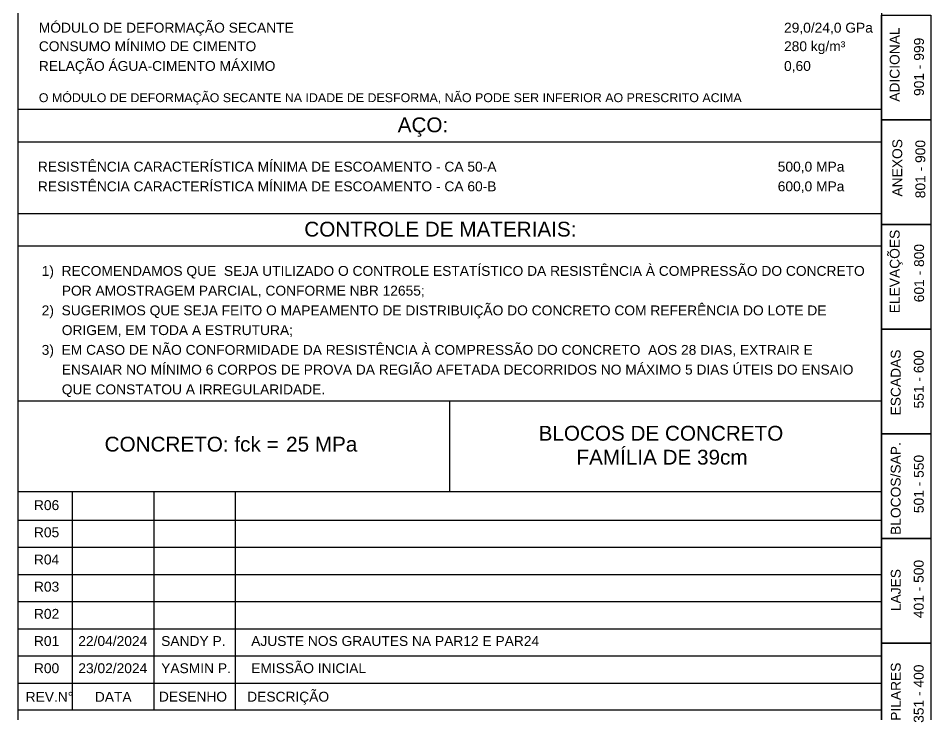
# Model space of a CAD drawing. Extents: x 0 to 119, y 0 to 84.
# Drawn here: x 100.4 to 118.9, y 13.4 to 27.51 of the extents above; entities that cross this region are included whole.
import ezdxf

# ---------------------------------------------------------------- set-up
doc = ezdxf.new("R2010")
doc.units = 0
doc.header["$MEASUREMENT"] = 0
for name, color, linetype in [('10', 252, 'CONTINUOUS'), ('15', 12, 'CONTINUOUS'), ('3', 7, 'CONTINUOUS'), ('40', 7, 'CONTINUOUS'), ('7', 232, 'CONTINUOUS')]:
    doc.layers.add(name, color=color, linetype=linetype)
doc.styles.add('TQS_ARIAL', font='arial.ttf')

msp = doc.modelspace()

# ---------------------------------------------------------------- linework, layer by layer
at = {"layer": '3', "color": 7, "linetype": 'Continuous'}
for p, q in [((100.4, 19.754458), (117.9, 19.754458)), ((109.15, 17.916969), (109.15, 19.754458))]:
    msp.add_line(p, q, dxfattribs=at)
at = {"layer": '40', "linetype": 'Continuous'}
for p, q in [((100.4, 0.999998), (100.4, 83.099999)), ((118.9, 27.573), (118.9, 25.452)), ((118.9, 27.573), (118.9, 25.452)), ((118.9, 27.573), (118.9, 25.452)), ((118.9, 27.573), (118.9, 25.452)), ((100.4, 25.665415), (117.9, 25.665415)), ((118.9, 25.452), (118.9, 23.331)), ((118.9, 25.452), (118.9, 23.331)), ((118.9, 25.452), (118.9, 23.331)), ((118.9, 25.452), (118.9, 23.331)), ((100.4, 25.006852), (117.9, 25.006852)), ((100.4, 23.552377), (117.9, 23.552377)), ((118.9, 23.331), (118.9, 21.21)), ((118.9, 23.331), (118.9, 21.21)), ((118.9, 23.331), (118.9, 21.21)), ((118.9, 23.331), (118.9, 21.21)), ((100.4, 22.893813), (117.9, 22.893813)), ((118.9, 21.21), (118.9, 19.089)), ((118.9, 21.21), (118.9, 19.089)), ((118.9, 21.21), (118.9, 19.089)), ((118.9, 21.21), (118.9, 19.089)), ((100.4, 19.754458), (117.9, 19.754458)), ((100.4, 19.754458), (117.9, 19.754458)), ((118.9, 19.089), (118.9, 16.968)), ((118.9, 19.089), (118.9, 16.968)), ((118.9, 19.089), (118.9, 16.968)), ((118.9, 19.089), (118.9, 16.968)), ((100.4, 17.916969), (117.9, 17.916969)), ((101.50119, 13.487208), (101.50119, 17.916969)), ((103.152976, 13.512208), (103.152976, 17.916969)), ((104.804762, 13.487208), (104.804762, 17.916969)), ((100.4, 17.341374), (117.9, 17.341374)), ((118.9, 16.968), (118.9, 14.847)), ((118.9, 16.968), (118.9, 14.847)), ((118.9, 16.968), (118.9, 14.847)), ((118.9, 16.968), (118.9, 14.847)), ((100.4, 16.790779), (117.9, 16.790779)), ((100.4, 16.240184), (117.9, 16.240184)), ((100.4, 15.689588), (117.9, 15.689588)), ((100.4, 15.138993), (117.9, 15.138993)), ((118.9, 14.847), (118.9, 12.726)), ((118.9, 14.847), (118.9, 12.726)), ((118.9, 14.847), (118.9, 12.726)), ((118.9, 14.847), (118.9, 12.726)), ((100.4, 14.588398), (117.9, 14.588398)), ((100.4, 14.037803), (117.9, 14.037803)), ((117.9, 13.48906), (100.4, 13.48906))]:
    msp.add_line(p, q, dxfattribs=at)
for points in [[(117.9, 25.452), (117.9, 27.573), (118.9, 27.573), (118.9, 25.452), (117.9, 25.452)], [(117.9, 23.331), (117.9, 25.452), (118.9, 25.452), (118.9, 23.331), (117.9, 23.331)], [(117.9, 21.21), (117.9, 23.331), (118.9, 23.331), (118.9, 21.21), (117.9, 21.21)], [(117.9, 19.089), (117.9, 21.21), (118.9, 21.21), (118.9, 19.089), (117.9, 19.089)], [(117.9, 16.968), (117.9, 19.089), (118.9, 19.089), (118.9, 16.968), (117.9, 16.968)], [(117.9, 14.847), (117.9, 16.968), (118.9, 16.968), (118.9, 14.847), (117.9, 14.847)], [(117.9, 12.726), (117.9, 14.847), (118.9, 14.847), (118.9, 12.726), (117.9, 12.726)]]:
    msp.add_lwpolyline(points, dxfattribs=at)
at = {"layer": '7', "color": 232, "linetype": 'Continuous'}
msp.add_line((117.9, 83.099998), (117.9, 0.999998), dxfattribs=at)

# ---------------------------------------------------------------- texts
at = {"layer": '10', "color": 252, "linetype": 'Continuous', "style": 'TQS_ARIAL'}
for s, p in [('ADICIONAL', (118.26762, 25.816461)), ('ANEXOS', (118.321179, 23.895326)), ('ELEVAÇÕES', (118.268895, 21.530112)), ('ESCADAS', (118.290014, 19.46047)), ('BLOCOS/SAP.', (118.290014, 17.03947)), ('LAJES', (118.290781, 15.494432)), ('PILARES', (118.290781, 13.273432))]:
    msp.add_text(s, height=0.2, rotation=90, dxfattribs=at).set_placement(p)
at = {"layer": '15', "color": 12, "linetype": 'Continuous', "style": 'TQS_ARIAL'}
for s, height, p in [('O MÓDULO DE DEFORMAÇÃO SECANTE NA IDADE DE DESFORMA, NÃO PODE SER INFERIOR AO PRESCRITO ACIMA', 0.18, (100.8173, 25.807825)), ('BLOCOS DE CONCRETO', 0.3, (110.950249, 18.949582)), ('CONCRETO: fck = ', 0.3, (102.150891, 18.72889)), ('25 MPa', 0.3, (105.830197, 18.72889)), ('FAMÍLIA DE 39cm', 0.3, (111.716934, 18.464781))]:
    msp.add_text(s, height=height, dxfattribs=at).set_placement(p)
at = {"layer": '3', "color": 7, "linetype": 'Continuous', "style": 'TQS_ARIAL'}
for s, p in [('R06', (100.718379, 17.54314)), ('R05', (100.718379, 16.992545)), ('R04', (100.718379, 16.44195)), ('R03', (100.718379, 15.891355)), ('R02', (100.718379, 15.340759)), ('R01', (100.718379, 14.790164)), ('22/04/2024', (101.617699, 14.790164)), ('SANDY P.', (103.297929, 14.790164)), ('AJUSTE NOS GRAUTES NA PAR12 E PAR24', (105.123141, 14.790164)), ('R00', (100.718379, 14.239569)), ('23/02/2024', (101.617699, 14.239569)), ('YASMIN P.', (103.297929, 14.239569)), ('EMISSÃO INICIAL', (105.123141, 14.239569))]:
    msp.add_text(s, height=0.2, dxfattribs=at).set_placement(p)
at = {"layer": '40', "linetype": 'Continuous', "style": 'TQS_ARIAL'}
for s, height, p in [('MÓDULO DE DEFORMAÇÃO SECANTE', 0.2, (100.816998, 27.215895)), ('29,0/24,0 GPa', 0.2, (115.925271, 27.215895)), ('CONSUMO MÍNIMO DE CIMENTO', 0.2, (100.8173, 26.840414)), ('280 kg/m³', 0.2, (115.925573, 26.840414)), ('RELAÇÃO ÁGUA-CIMENTO MÁXIMO', 0.2, (100.8173, 26.440414)), ('0,60', 0.2, (115.925573, 26.440414)), ('AÇO:', 0.3, (108.092609, 25.197643)), ('RESISTÊNCIA CARACTERÍSTICA MÍNIMA DE ESCOAMENTO - CA 50-A ', 0.2, (100.797895, 24.401495)), ('500,0 MPa', 0.2, (115.797895, 24.401495)), ('RESISTÊNCIA CARACTERÍSTICA MÍNIMA DE ESCOAMENTO - CA 60-B', 0.2, (100.797895, 24.001495)), ('600,0 MPa', 0.2, (115.797895, 24.001495)), ('CONTROLE DE MATERIAIS:', 0.3, (106.199109, 23.084604)), (' 1)  RECOMENDAMOS QUE  SEJA UTILIZADO O CONTROLE ESTATÍSTICO DA RESISTÊNCIA À COMPRESSÃO DO CONCRETO ', 0.2, (100.797895, 22.288457)), ('      POR AMOSTRAGEM PARCIAL, CONFORME NBR 12655;', 0.2, (100.816998, 21.888557)), (' 2)  SUGERIMOS QUE SEJA FEITO O MAPEAMENTO DE DISTRIBUIÇÃO DO CONCRETO COM REFERÊNCIA DO LOTE DE ', 0.2, (100.797895, 21.488457)), ('      ORIGEM, EM TODA A ESTRUTURA;', 0.2, (100.816998, 21.088557)), (' 3)  EM CASO DE NÃO CONFORMIDADE DA RESISTÊNCIA À COMPRESSÃO DO CONCRETO  AOS 28 DIAS, EXTRAIR E', 0.2, (100.797895, 20.688457)), ('      ENSAIAR NO MÍNIMO 6 CORPOS DE PROVA DA REGIÃO AFETADA DECORRIDOS NO MÁXIMO 5 DIAS ÚTEIS DO ENSAIO', 0.2, (100.816998, 20.288557)), ('      QUE CONSTATOU A IRREGULARIDADE.', 0.2, (100.816998, 19.888557)), ('DESCRIÇÃO', 0.2, (105.041839, 13.662348)), ('REV.N%%d', 0.2, (100.55, 13.659207)), ('DATA', 0.2, (101.952703, 13.659207)), ('DESENHO', 0.2, (103.251683, 13.663395))]:
    msp.add_text(s, height=height, dxfattribs=at).set_placement(p)
for s, p in [('901 - 999', (118.760765, 25.932206)), ('801 - 900', (118.789062, 23.860754)), ('601 - 800', (118.764047, 21.753411)), ('551 - 600', (118.757886, 19.601724)), ('501 - 550', (118.757886, 17.480724)), ('401 - 500', (118.756572, 15.353369)), ('351 - 400', (118.756572, 13.232369))]:
    msp.add_text(s, height=0.2, rotation=90, dxfattribs=at).set_placement(p)

doc.saveas('drawing.dxf')
